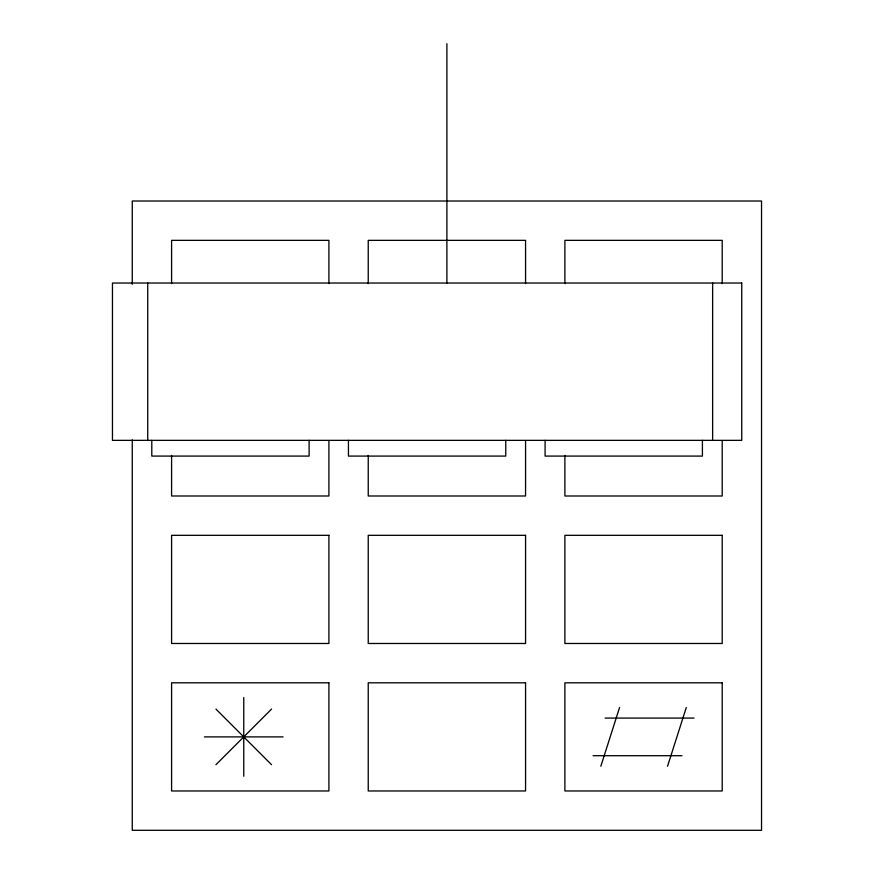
<?xml version="1.0" encoding="UTF-8"?>
<svg xmlns="http://www.w3.org/2000/svg" width="874" height="874" viewBox="0 0 874 874"><rect width="100%" height="100%" fill="white"/><g stroke="black" fill="none" stroke-linecap="round" stroke-linejoin="round"><path stroke-width="1.31" d="M600.82 766.269L619.568 707.514M667.539 766.269L686.287 707.514M215.944 764.706L271.563 709.076M605.092 718.078L694.011 718.078M204.429 736.891L283.089 736.891M593.085 755.704L682.004 755.704M215.944 709.076L271.563 764.706M722.208 283.613L722.208 240.35L564.888 240.35L564.888 283.613M722.208 440.562L722.208 495.995L564.888 495.995L564.888 455.441M712.627 283.034L712.627 440.354M702.412 440.354L702.412 456.086L545.092 456.086L545.092 440.354M525.558 283.613L525.558 240.35L368.238 240.35L368.238 283.613M525.558 440.562L525.558 495.995L368.238 495.995L368.238 455.441M505.762 440.354L505.762 456.086L348.442 456.086L348.442 440.354M446.898 43.7L446.898 283.034M328.908 283.613L328.908 240.35L171.588 240.35L171.588 283.613M328.908 440.562L328.908 495.995L171.588 495.995L171.588 455.441M309.112 440.354L309.112 456.086L151.792 456.086L151.792 440.354M243.759 697.561L243.759 776.221M147.728 283.034L147.728 440.354M132.258 284.29L132.258 201.02L761.538 201.02L761.538 830.3L132.258 830.3L132.258 439.906M741.742 283.034L112.462 283.034L112.462 440.354L741.742 440.354L741.742 283.034M328.908 535.325L171.588 535.325L171.588 643.482L328.908 643.482L328.908 535.325M525.558 535.325L368.238 535.325L368.238 643.482L525.558 643.482L525.558 535.325M722.208 535.325L564.888 535.325L564.888 643.482L722.208 643.482L722.208 535.325M328.908 682.812L171.588 682.812L171.588 790.97L328.908 790.97L328.908 682.812M525.558 682.812L368.238 682.812L368.238 790.97L525.558 790.97L525.558 682.812M722.208 682.812L564.888 682.812L564.888 790.97L722.208 790.97L722.208 682.812"/></g></svg>
